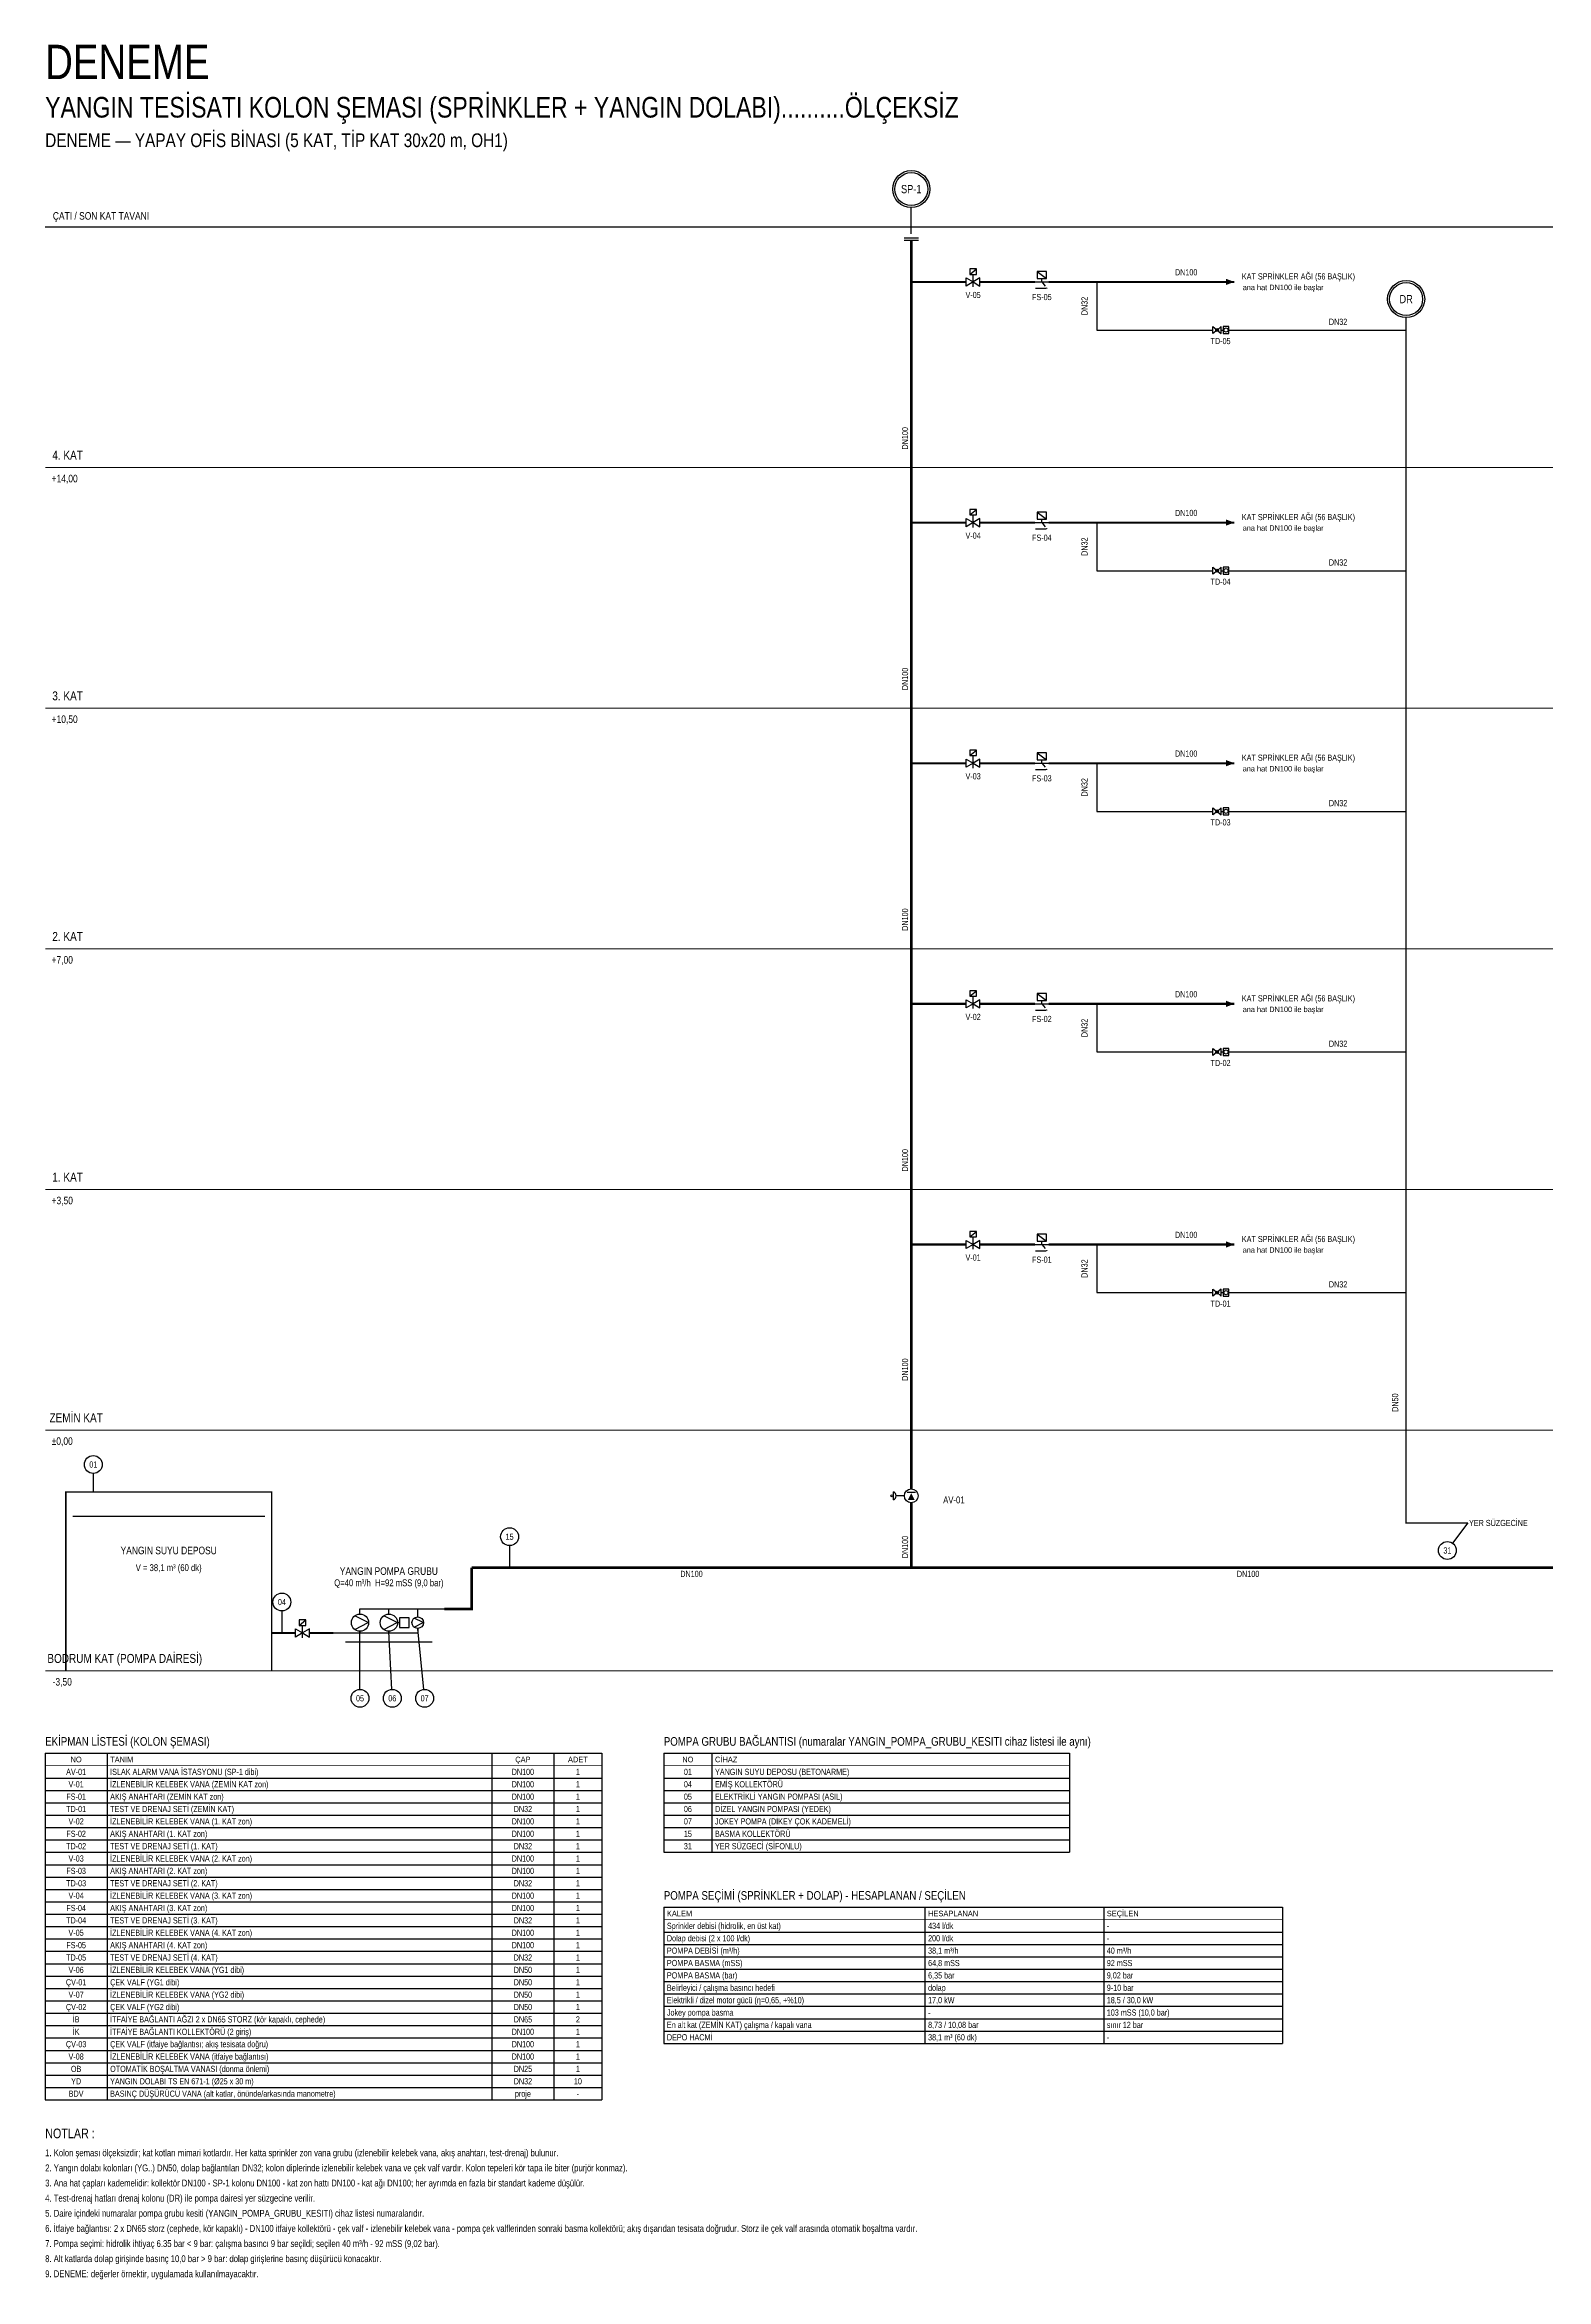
# Model space of a CAD drawing. Header units: centimetres. Extents: x -561 to 3950, y -1235 to 2015.
# Drawn here: x -561 to 1624, y -1235 to 2015 of the extents above; entities that cross this region are included whole.
import ezdxf
from ezdxf.enums import TextEntityAlignment as Align

# ---------------------------------------------------------------- set-up
doc = ezdxf.new("R2010")
doc.units = ezdxf.units.CM
doc.linetypes.add('DASHED', pattern=[1.524, 1.27, -0.254])
for name, color, linetype in [('ROTAS-YANGIN-ANA-BORU', 1, 'Continuous'), ('ROTAS-YANGIN-BASLIK', 7, 'Continuous'), ('ROTAS-YANGIN-DEPO', 5, 'Continuous'), ('ROTAS-YANGIN-DRENAJ', 8, 'DASHED'), ('ROTAS-YANGIN-NOT', 1, 'Continuous'), ('ROTAS-YANGIN-SEMA-BALON', 6, 'Continuous'), ('ROTAS-YANGIN-SEMA-CAP', 3, 'Continuous'), ('ROTAS-YANGIN-SEMA-KAT', 8, 'Continuous'), ('ROTAS-YANGIN-SEMA-KOT', 7, 'Continuous'), ('ROTAS-YANGIN-SEMA-NO', 1, 'Continuous'), ('ROTAS-YANGIN-SEMA-YAZI', 7, 'Continuous'), ('ROTAS-YANGIN-SEMBOL', 1, 'Continuous'), ('ROTAS-YANGIN-SPR-BORU', 140, 'Continuous'), ('ROTAS-YANGIN-TABLO', 7, 'Continuous')]:
    doc.layers.add(name, color=color, linetype=linetype)
doc.styles.add('ROTAS', font='arial.ttf')

# ---------------------------------------------------------------- blocks, each defined once
blk = doc.blocks.new('ROTAS-SMB-YANGIN-POMPA-SETI')
for p, q in [((-30, 9), (-30, 14.3)), ((-30, 14.3), (57.6, 14.3)), ((0, 9), (0, 14.3)), ((9, 0), (11, 0)), ((30, 6), (30, 14.3)), ((-57.6, -10.7), (30, -10.7)), ((-45, -20), (45, -20)), ((-30, -9), (-30, -10.7)), ((0, -9), (0, -10.7)), ((30, -6), (30, -10.7))]:
    blk.add_line(p, q)
for points in [[(-35.4, -7.2), (-21.45, 0), (-35.4, 7.2)], [(-5.4, -7.2), (8.55, 0), (-5.4, 7.2)], [(26.4, -4.8), (35.7, 0), (26.4, 4.8)]]:
    blk.add_lwpolyline(points)
blk.add_lwpolyline([(11, -5), (21, -5), (21, 5), (11, 5)], close=True)
for centre, radius in [((-30, 0), 9), ((0, 0), 9), ((30, 0), 6)]:
    blk.add_circle(centre, radius)
blk = doc.blocks.new('ROTAS-SMB-IZLENEBILIR-KELEBEK')
for p, q in [((-5, 11), (5, 19)), ((0, 7), (0, 11)), ((0, -7), (0, 7))]:
    blk.add_line(p, q)
for points in [[(-10, -6), (-10, 6), (0, 0)], [(-5, 11), (5, 11), (5, 19), (-5, 19)], [(10, -6), (10, 6), (0, 0)]]:
    blk.add_lwpolyline(points, close=True)
blk = doc.blocks.new('ROTAS-SMB-ISLAK-ALARM')
h = blk.add_hatch(color=256)
h.dxf.hatch_style = 1
h.paths.add_polyline_path([(-6, -5), (-6, 5), (4, 0)])
for p, q in [((-6, 26), (6, 26)), ((0, 10), (0, 22)), ((5, -6), (5, 6))]:
    blk.add_line(p, q)
for centre, radius in [((0, 0), 10), ((0, 28), 1.5)]:
    blk.add_circle(centre, radius)
blk.add_arc((0, 28), 6, 200, 340)
blk = doc.blocks.new('ROTAS-SMB-AKIS-ANAHTARI')
h = blk.add_hatch(color=256)
h.dxf.hatch_style = 1
h.paths.add_polyline_path([(9, -9), (5.8, -7.8), (5.8, -10.2)])
for p, q in [((-10, 0), (10, 0)), ((-7, 15), (7, 5)), ((0, 0), (0, 5)), ((0, 0), (5, -6)), ((-9, -9), (5.8, -9))]:
    blk.add_line(p, q)
blk.add_lwpolyline([(-7, 5), (7, 5), (7, 15), (-7, 15)], close=True)
blk = doc.blocks.new('ROTAS-SMB-AKIS-OKU')
h = blk.add_hatch(color=256)
h.dxf.hatch_style = 1
h.paths.add_polyline_path([(6, 0), (-6, 4.5), (-6, -4.5)])
blk = doc.blocks.new('ROTAS-SMB-TEST-DRENAJ')
h = blk.add_hatch(color=256)
h.dxf.hatch_style = 1
h.paths.add_polyline_path([(-3, 0), (-3.1, 0.6), (-3.4, 1.2), (-3.8, 1.6), (-4.4, 1.9), (-5, 2), (-5.6, 1.9), (-6.2, 1.6), (-6.6, 1.2), (-6.9, 0.6), (-7, 0), (-6.9, -0.6), (-6.6, -1.2), (-6.2, -1.6), (-5.6, -1.9), (-5, -2), (-4.4, -1.9), (-3.8, -1.6), (-3.4, -1.2), (-3.1, -0.6)])
blk.add_line((1, 0), (4, 0))
for points in [[(-11, -5), (-11, 5), (-5, 0)], [(1, -5), (1, 5), (-5, 0)], [(4, -5), (12, -5), (12, 5), (4, 5)]]:
    blk.add_lwpolyline(points, close=True)
for centre, radius in [((-5, 0), 2), ((8, 0), 3)]:
    blk.add_circle(centre, radius)
blk = doc.blocks.new('ROTAS-SMB-KOR-TAPA')
for p, q in [((0, -7), (0, 7)), ((2.5, -7), (2.5, 7))]:
    blk.add_line(p, q)
blk = doc.blocks.new('ROTAS-SMB-KOLON-NO')
for radius in [27, 24]:
    blk.add_circle((0, 0), radius)

msp = doc.modelspace()

# ---------------------------------------------------------------- linework, layer by layer
at = {"layer": 'ROTAS-YANGIN-ANA-BORU'}
for points, const_width in [([(20.64, -260), (60.64, -260), (60.64, -200)], 4), ([(60.64, -200), (700, -200)], 4), ([(700, -200), (1680, -200)], 4), ([(-230.64, -295), (-195.64, -295)], 3), ([(-175.64, -295), (-140.64, -295)], 3)]:
    msp.add_lwpolyline(points, dxfattribs=dict(at, const_width=const_width))
at = {"layer": 'ROTAS-YANGIN-DEPO'}
msp.add_lwpolyline([(-520, -125), (-240.64, -125)], dxfattribs=at)
at = {"layer": 'ROTAS-YANGIN-DRENAJ'}
for points in [[(970, 1600), (1138, 1600)], [(1162, 1600), (1420, 1600)], [(970, 1250), (1138, 1250)], [(1162, 1250), (1420, 1250)], [(970, 900), (1138, 900)], [(1162, 900), (1420, 900)], [(970, 550), (1138, 550)], [(1162, 550), (1420, 550)], [(970, 200), (1138, 200)], [(1162, 200), (1420, 200)]]:
    msp.add_lwpolyline(points, dxfattribs=at)
at = {"layer": 'ROTAS-YANGIN-DRENAJ', "const_width": 2}
msp.add_lwpolyline([(1420, 1600), (1420, -135), (1510, -135)], dxfattribs=at)
at = {"layer": 'ROTAS-YANGIN-SEMA-BALON'}
for points in [[(700, 1740), (700, 1778)], [(1420, 1580), (1420, 1618)], [(-490, -63), (-490, -90)], [(115.64, -168), (115.64, -200)], [(-215.64, -263), (-215.64, -295)], [(-9.281, -377.063), (-18, -289)], [(-102, -377), (-102, -293)], [(-55.669, -377.017), (-60, -293)]]:
    msp.add_lwpolyline(points, dxfattribs=at)
for centre in [(115.64, -155), (1480, -175), (-215.64, -250), (-102, -390), (-55, -390), (-8, -390)]:
    msp.add_circle(centre, 13, dxfattribs=at)
at = {"layer": 'ROTAS-YANGIN-SEMA-KAT'}
msp.add_lwpolyline([(-560, 1750), (3190, 1750)], dxfattribs=at)
at = {"layer": 'ROTAS-YANGIN-SEMA-KAT', "const_width": 1.5}
for points in [[(-560, 1400), (3190, 1400)], [(-560, 1050), (3190, 1050)], [(-560, 700), (3190, 700)], [(-560, 350), (3190, 350)], [(-560, 0), (3190, 0)], [(-560, -350), (3190, -350)]]:
    msp.add_lwpolyline(points, dxfattribs=at)
at = {"layer": 'ROTAS-YANGIN-SPR-BORU'}
for points, const_width in [([(700, 1670), (700, 1730)], 4), ([(700, 1320), (700, 1670)], 4), ([(700, 1670), (780, 1670)], 3), ([(800, 1670), (880, 1670)], 3), ([(900, 1670), (1170, 1670)], 3), ([(700, 970), (700, 1320)], 4), ([(700, 1320), (780, 1320)], 3), ([(800, 1320), (880, 1320)], 3), ([(900, 1320), (1170, 1320)], 3), ([(700, 620), (700, 970)], 4), ([(700, 970), (780, 970)], 3), ([(800, 970), (880, 970)], 3), ([(900, 970), (1170, 970)], 3), ([(700, 270), (700, 620)], 4), ([(700, 620), (780, 620)], 3), ([(800, 620), (880, 620)], 3), ([(900, 620), (1170, 620)], 3), ([(700, -10), (700, 270)], 4), ([(700, 270), (780, 270)], 3), ([(800, 270), (880, 270)], 3), ([(900, 270), (1170, 270)], 3), ([(700, -85.5), (700, -10)], 4), ([(700, -200), (700, -105.5)], 4)]:
    msp.add_lwpolyline(points, dxfattribs=dict(at, const_width=const_width))
for points in [[(970, 1670), (970, 1600)], [(970, 1320), (970, 1250)], [(970, 970), (970, 900)], [(970, 620), (970, 550)], [(970, 270), (970, 200)]]:
    msp.add_lwpolyline(points, dxfattribs=at)
at = {"layer": 'ROTAS-YANGIN-TABLO'}
for p, q in [((-560, -470), (-560, -974)), ((-470, -470), (-470, -974)), ((90, -470), (90, -974)), ((180, -470), (180, -974)), ((250, -470), (250, -974)), ((340, -470), (340, -614)), ((410, -470), (410, -614)), ((930, -470), (930, -614)), ((340, -694), (340, -892)), ((720, -694), (720, -892)), ((980, -694), (980, -892)), ((1240, -694), (1240, -892))]:
    msp.add_line(p, q, dxfattribs=at)
at = {"layer": 'ROTAS-YANGIN-TABLO', "const_width": 1}
for points in [[(-560, -488), (250, -488)], [(340, -488), (930, -488)], [(340, -712), (1240, -712)]]:
    msp.add_lwpolyline(points, dxfattribs=at)
at = {"layer": 'ROTAS-YANGIN-TABLO'}
for points in [[(-560, -470), (250, -470)], [(340, -470), (930, -470)], [(-560, -506), (250, -506)], [(340, -506), (930, -506)], [(-560, -524), (250, -524)], [(-560, -542), (250, -542)], [(340, -524), (930, -524)], [(340, -542), (930, -542)], [(-560, -560), (250, -560)], [(-560, -578), (250, -578)], [(340, -560), (930, -560)], [(340, -578), (930, -578)], [(-560, -596), (250, -596)], [(-560, -614), (250, -614)], [(340, -596), (930, -596)], [(340, -614), (930, -614)], [(-560, -632), (250, -632)], [(-560, -650), (250, -650)], [(-560, -668), (250, -668)], [(-560, -686), (250, -686)], [(-560, -704), (250, -704)], [(340, -694), (1240, -694)], [(-560, -722), (250, -722)], [(-560, -740), (250, -740)], [(340, -730), (1240, -730)], [(-560, -758), (250, -758)], [(-560, -776), (250, -776)], [(340, -748), (1240, -748)], [(340, -766), (1240, -766)], [(-560, -794), (250, -794)], [(-560, -812), (250, -812)], [(340, -784), (1240, -784)], [(340, -802), (1240, -802)], [(-560, -830), (250, -830)], [(340, -820), (1240, -820)], [(340, -838), (1240, -838)], [(-560, -848), (250, -848)], [(-560, -866), (250, -866)], [(340, -856), (1240, -856)], [(340, -874), (1240, -874)], [(-560, -884), (250, -884)], [(-560, -902), (250, -902)], [(340, -892), (1240, -892)], [(-560, -920), (250, -920)], [(-560, -938), (250, -938)], [(-560, -956), (250, -956)], [(-560, -974), (250, -974)]]:
    msp.add_lwpolyline(points, dxfattribs=at)

# ---------------------------------------------------------------- block references
at = {"layer": 'ROTAS-YANGIN-SEMBOL'}
for name, p in [('ROTAS-SMB-KOLON-NO', (700, 1805)), ('ROTAS-SMB-IZLENEBILIR-KELEBEK', (790, 1670)), ('ROTAS-SMB-AKIS-ANAHTARI', (890, 1670)), ('ROTAS-SMB-KOLON-NO', (1420, 1645)), ('ROTAS-SMB-TEST-DRENAJ', (1150, 1600)), ('ROTAS-SMB-IZLENEBILIR-KELEBEK', (790, 1320)), ('ROTAS-SMB-AKIS-ANAHTARI', (890, 1320)), ('ROTAS-SMB-TEST-DRENAJ', (1150, 1250)), ('ROTAS-SMB-IZLENEBILIR-KELEBEK', (790, 970)), ('ROTAS-SMB-AKIS-ANAHTARI', (890, 970)), ('ROTAS-SMB-TEST-DRENAJ', (1150, 900)), ('ROTAS-SMB-IZLENEBILIR-KELEBEK', (790, 620)), ('ROTAS-SMB-AKIS-ANAHTARI', (890, 620)), ('ROTAS-SMB-TEST-DRENAJ', (1150, 550)), ('ROTAS-SMB-IZLENEBILIR-KELEBEK', (790, 270)), ('ROTAS-SMB-AKIS-ANAHTARI', (890, 270)), ('ROTAS-SMB-TEST-DRENAJ', (1150, 200)), ('ROTAS-SMB-IZLENEBILIR-KELEBEK', (-185.64, -295))]:
    msp.add_blockref(name, p, dxfattribs=at)
at = {"layer": 'ROTAS-YANGIN-SEMBOL', "xscale": 1.5, "yscale": 1.5, "rotation": 90}
msp.add_blockref('ROTAS-SMB-KOR-TAPA', (700, 1730), dxfattribs=at)
at = {"layer": 'ROTAS-YANGIN-SEMBOL', "rotation": 90}
msp.add_blockref('ROTAS-SMB-ISLAK-ALARM', (700, -95.5), dxfattribs=at)
at = {"layer": 'ROTAS-YANGIN-SEMBOL', "xscale": 1.4, "yscale": 1.4}
msp.add_blockref('ROTAS-SMB-YANGIN-POMPA-SETI', (-60, -280), dxfattribs=at)

# ---------------------------------------------------------------- texts
at = {"layer": 'ROTAS-YANGIN-BASLIK', "style": 'ROTAS', "width": 0.8}
for s, height, p in [('DENEME', 50, (-560, 1950)), ('YANGIN TESİSATI KOLON ŞEMASI (SPRİNKLER + YANGIN DOLABI)..........ÖLÇEKSİZ', 30, (-560, 1900)), ('DENEME — YAPAY OFİS BİNASI (5 KAT, TİP KAT 30x20 m, OH1)', 20, (-560, 1860))]:
    msp.add_text(s, height=height, dxfattribs=at).set_placement(p, align=Align.BOTTOM_LEFT)
at = {"layer": 'ROTAS-YANGIN-NOT', "style": 'ROTAS', "width": 0.8}
for s, height, p in [('NOTLAR :', 14, (-560, -1034)), ('2. Yangın dolabı kolonları (YG..) DN50, dolap bağlantıları DN32; kolon diplerinde izlenebilir kelebek vana ve çek valf vardır. Kolon tepeleri kör tapa ile biter (purjör konmaz).', 10, (-560, -1081)), ('1. Kolon şeması ölçeksizdir; kat kotları mimari kotlardır. Her katta sprinkler zon vana grubu (izlenebilir kelebek vana, akış anahtarı, test-drenaj) bulunur.', 10, (-560, -1059)), ('3. Ana hat çapları kademelidir: kollektör DN100 - SP-1 kolonu DN100 - kat zon hattı DN100 - kat ağı DN100; her ayrımda en fazla bir standart kademe düşülür.', 10, (-560, -1103)), ('4. Test-drenaj hatları drenaj kolonu (DR) ile pompa dairesi yer süzgecine verilir.', 10, (-560, -1125)), ('5. Daire içindeki numaralar pompa grubu kesiti (YANGIN_POMPA_GRUBU_KESITI) cihaz listesi numaralarıdır.', 10, (-560, -1147)), ('6. İtfaiye bağlantısı: 2 x DN65 storz (cephede, kör kapaklı) - DN100 itfaiye kollektörü - çek valf - izlenebilir kelebek vana - pompa çek valflerinden sonraki basma kollektörü; akış dışarıdan tesisata doğrudur. Storz ile çek valf arasında otomatik boşaltma vardır.', 10, (-560, -1169)), ('8. Alt katlarda dolap girişinde basınç 10,0 bar > 9 bar: dolap girişlerine basınç düşürücü konacaktır.', 10, (-560, -1213)), ('7. Pompa seçimi: hidrolik ihtiyaç 6.35 bar < 9 bar: çalışma basıncı 9 bar seçildi; seçilen 40 m³/h - 92 mSS (9,02 bar).', 10, (-560, -1191)), ('9. DENEME: değerler örnektir, uygulamada kullanılmayacaktır.', 10, (-560, -1235))]:
    msp.add_text(s, height=height, dxfattribs=at).set_placement(p, align=Align.BOTTOM_LEFT)
at = {"layer": 'ROTAS-YANGIN-SEMA-BALON', "style": 'ROTAS', "width": 0.8}
for s, p in [('01', (-490, -50)), ('15', (115.64, -155)), ('31', (1480, -175)), ('04', (-215.64, -250)), ('05', (-102, -390)), ('06', (-55, -390)), ('07', (-8, -390))]:
    msp.add_text(s, height=9, dxfattribs=at).set_placement(p, align=Align.MIDDLE_CENTER)
at = {"layer": 'ROTAS-YANGIN-SEMA-NO', "style": 'ROTAS', "width": 0.8}
for s, p in [('SP-1', (700, 1805)), ('DR', (1420, 1645))]:
    msp.add_text(s, height=12, dxfattribs=at).set_placement(p, align=Align.MIDDLE_CENTER)
at = {"layer": 'ROTAS-YANGIN-TABLO', "style": 'ROTAS', "width": 0.8}
for s, p in [('EKİPMAN LİSTESİ (KOLON ŞEMASI)', (-560, -462.8)), ('POMPA GRUBU BAĞLANTISI (numaralar YANGIN_POMPA_GRUBU_KESITI cihaz listesi ile aynı)', (340, -462.8)), ('POMPA SEÇİMİ (SPRİNKLER + DOLAP) - HESAPLANAN / SEÇİLEN', (340, -686.8))]:
    msp.add_text(s, height=12.6, dxfattribs=at).set_placement(p, align=Align.BOTTOM_LEFT)
for s, height, p in [('NO', 8.1, (-515, -479)), ('ÇAP', 8.1, (135, -479)), ('ADET', 8.1, (215, -479)), ('NO', 8.1, (375, -479)), ('AV-01', 9, (-515, -497)), ('V-01', 9, (-515, -515)), ('DN100', 9, (135, -497)), ('DN100', 9, (135, -515)), ('1', 9, (215, -497)), ('1', 9, (215, -515)), ('01', 9, (375, -497)), ('04', 9, (375, -515)), ('TD-01', 9, (-515, -551)), ('FS-01', 9, (-515, -533)), ('DN100', 9, (135, -533)), ('DN32', 9, (135, -551)), ('1', 9, (215, -533)), ('1', 9, (215, -551)), ('05', 9, (375, -533)), ('06', 9, (375, -551)), ('FS-02', 9, (-515, -587)), ('V-02', 9, (-515, -569)), ('DN100', 9, (135, -569)), ('DN100', 9, (135, -587)), ('1', 9, (215, -569)), ('1', 9, (215, -587)), ('07', 9, (375, -569)), ('15', 9, (375, -587)), ('TD-02', 9, (-515, -605)), ('DN32', 9, (135, -605)), ('1', 9, (215, -605)), ('31', 9, (375, -605)), ('FS-03', 9, (-515, -641)), ('V-03', 9, (-515, -623)), ('DN100', 9, (135, -623)), ('DN100', 9, (135, -641)), ('1', 9, (215, -623)), ('1', 9, (215, -641)), ('TD-03', 9, (-515, -659)), ('V-04', 9, (-515, -677)), ('DN100', 9, (135, -677)), ('DN32', 9, (135, -659)), ('1', 9, (215, -659)), ('1', 9, (215, -677)), ('TD-04', 9, (-515, -713)), ('FS-04', 9, (-515, -695)), ('DN100', 9, (135, -695)), ('DN32', 9, (135, -713)), ('1', 9, (215, -695)), ('1', 9, (215, -713)), ('FS-05', 9, (-515, -749)), ('V-05', 9, (-515, -731)), ('DN100', 9, (135, -731)), ('DN100', 9, (135, -749)), ('1', 9, (215, -731)), ('1', 9, (215, -749)), ('TD-05', 9, (-515, -767)), ('DN32', 9, (135, -767)), ('1', 9, (215, -767)), ('ÇV-01', 9, (-515, -803)), ('V-06', 9, (-515, -785)), ('DN50', 9, (135, -785)), ('DN50', 9, (135, -803)), ('1', 9, (215, -785)), ('1', 9, (215, -803)), ('ÇV-02', 9, (-515, -839)), ('V-07', 9, (-515, -821)), ('DN50', 9, (135, -821)), ('DN50', 9, (135, -839)), ('1', 9, (215, -821)), ('1', 9, (215, -839)), ('İB', 9, (-515, -857)), ('İK', 9, (-515, -875)), ('DN100', 9, (135, -875)), ('DN65', 9, (135, -857)), ('2', 9, (215, -857)), ('1', 9, (215, -875)), ('ÇV-03', 9, (-515, -893)), ('V-08', 9, (-515, -911)), ('DN100', 9, (135, -893)), ('DN100', 9, (135, -911)), ('1', 9, (215, -893)), ('1', 9, (215, -911)), ('OB', 9, (-515, -929)), ('YD', 9, (-515, -947)), ('DN25', 9, (135, -929)), ('DN32', 9, (135, -947)), ('10', 9, (215, -947)), ('1', 9, (215, -929)), ('BDV', 9, (-515, -965)), ('proje', 9, (135, -965)), ('-', 9, (215, -965))]:
    msp.add_text(s, height=height, dxfattribs=at).set_placement(p, align=Align.MIDDLE_CENTER)
for s, height, p in [('TANIM', 8.1, (-465.5, -479)), ('CİHAZ', 8.1, (414.5, -479)), ('ISLAK ALARM VANA İSTASYONU (SP-1 dibi)', 9, (-465.5, -497)), ('İZLENEBİLİR KELEBEK VANA (ZEMİN KAT zon)', 9, (-465.5, -515)), ('YANGIN SUYU DEPOSU (BETONARME)', 9, (414.5, -497)), ('EMİŞ KOLLEKTÖRÜ', 9, (414.5, -515)), ('AKIŞ ANAHTARI (ZEMİN KAT zon)', 9, (-465.5, -533)), ('TEST VE DRENAJ SETİ (ZEMİN KAT)', 9, (-465.5, -551)), ('ELEKTRİKLİ YANGIN POMPASI (ASIL)', 9, (414.5, -533)), ('DİZEL YANGIN POMPASI (YEDEK)', 9, (414.5, -551)), ('AKIŞ ANAHTARI (1. KAT zon)', 9, (-465.5, -587)), ('İZLENEBİLİR KELEBEK VANA (1. KAT zon)', 9, (-465.5, -569)), ('JOKEY POMPA (DİKEY ÇOK KADEMELİ)', 9, (414.5, -569)), ('BASMA KOLLEKTÖRÜ', 9, (414.5, -587)), ('TEST VE DRENAJ SETİ (1. KAT)', 9, (-465.5, -605)), ('İZLENEBİLİR KELEBEK VANA (2. KAT zon)', 9, (-465.5, -623)), ('YER SÜZGECİ (SİFONLU)', 9, (414.5, -605)), ('AKIŞ ANAHTARI (2. KAT zon)', 9, (-465.5, -641)), ('TEST VE DRENAJ SETİ (2. KAT)', 9, (-465.5, -659)), ('İZLENEBİLİR KELEBEK VANA (3. KAT zon)', 9, (-465.5, -677)), ('AKIŞ ANAHTARI (3. KAT zon)', 9, (-465.5, -695)), ('TEST VE DRENAJ SETİ (3. KAT)', 9, (-465.5, -713)), ('KALEM', 8.1, (344.5, -703)), ('HESAPLANAN', 8.1, (724.5, -703)), ('SEÇİLEN', 8.1, (984.5, -703)), ('AKIŞ ANAHTARI (4. KAT zon)', 9, (-465.5, -749)), ('İZLENEBİLİR KELEBEK VANA (4. KAT zon)', 9, (-465.5, -731)), ('Sprinkler debisi (hidrolik, en üst kat)', 9, (344.5, -721)), ('Dolap debisi (2 x 100 l/dk)', 9, (344.5, -739)), ('434 l/dk', 9, (724.5, -721)), ('200 l/dk', 9, (724.5, -739)), ('-', 9, (984.5, -721)), ('-', 9, (984.5, -739)), ('TEST VE DRENAJ SETİ (4. KAT)', 9, (-465.5, -767)), ('İZLENEBİLİR KELEBEK VANA (YG1 dibi)', 9, (-465.5, -785)), ('POMPA DEBİSİ (m³/h)', 9, (344.5, -757)), ('POMPA BASMA (mSS)', 9, (344.5, -775)), ('38,1 m³/h', 9, (724.5, -757)), ('64,8 mSS', 9, (724.5, -775)), ('40 m³/h', 9, (984.5, -757)), ('92 mSS', 9, (984.5, -775)), ('ÇEK VALF (YG1 dibi)', 9, (-465.5, -803)), ('POMPA BASMA (bar)', 9, (344.5, -793)), ('Belirleyici / çalışma basıncı hedefi', 9, (344.5, -811)), ('dolap', 9, (724.5, -811)), ('6,35 bar', 9, (724.5, -793)), ('9,02 bar', 9, (984.5, -793)), ('9-10 bar', 9, (984.5, -811)), ('ÇEK VALF (YG2 dibi)', 9, (-465.5, -839)), ('İZLENEBİLİR KELEBEK VANA (YG2 dibi)', 9, (-465.5, -821)), ('Jokey pompa basma', 9, (344.5, -847)), ('Elektrikli / dizel motor gücü (η=0,65, +%10)', 9, (344.5, -829)), ('17,0 kW', 9, (724.5, -829)), ('18,5 / 30,0 kW', 9, (984.5, -829)), ('103 mSS (10,0 bar)', 9, (984.5, -847)), ('İTFAİYE BAĞLANTI AĞZI 2 x DN65 STORZ (kör kapaklı, cephede)', 9, (-465.5, -857)), ('İTFAİYE BAĞLANTI KOLLEKTÖRÜ (2 giriş)', 9, (-465.5, -875)), ('En alt kat (ZEMİN KAT) çalışma / kapalı vana', 9, (344.5, -865)), ('DEPO HACMİ', 9, (344.5, -883)), ('8,73 / 10,08 bar', 9, (724.5, -865)), ('-', 9, (724.5, -847)), ('sınır 12 bar', 9, (984.5, -865)), ('ÇEK VALF (itfaiye bağlantısı; akış tesisata doğru)', 9, (-465.5, -893)), ('İZLENEBİLİR KELEBEK VANA (itfaiye bağlantısı)', 9, (-465.5, -911)), ('38,1 m³ (60 dk)', 9, (724.5, -883)), ('-', 9, (984.5, -883)), ('YANGIN DOLABI TS EN 671-1 (Ø25 x 30 m)', 9, (-465.5, -947)), ('OTOMATİK BOŞALTMA VANASI (donma önlemi)', 9, (-465.5, -929)), ('BASINÇ DÜŞÜRÜCÜ VANA (alt katlar, önünde/arkasında manometre)', 9, (-465.5, -965))]:
    msp.add_text(s, height=height, dxfattribs=at).set_placement(p, align=Align.MIDDLE_LEFT)

# ---------------------------------------------------------------- wipeouts: each hides what was drawn before it
msp.add_wipeout([(744, -108.25), (780, -108.25), (780, -94.75), (744, -94.75)])

# ---------------------------------------------------------------- next in the draw order: texts
at = {"layer": 'ROTAS-YANGIN-SEMA-NO', "style": 'ROTAS', "width": 0.8}
msp.add_text('AV-01', height=10, dxfattribs=at).set_placement((762, -101.5), align=Align.MIDDLE_CENTER)

# ---------------------------------------------------------------- next in the draw order: wipeouts: each hides what was drawn before it
for points in [[(-555, 1758.575), (-402.76, 1758.575), (-402.76, 1773.425), (-555, 1773.425)], [(1083.8, 1677.925), (1116.2, 1677.925), (1116.2, 1690.075), (1083.8, 1690.075)], [(1178, 1671.925), (1348.64, 1671.925), (1348.64, 1684.075), (1178, 1684.075)], [(776.68, 1644.925), (803.32, 1644.925), (803.32, 1657.075), (776.68, 1657.075)], [(873.8, 1641.925), (906.2, 1641.925), (906.2, 1654.075), (873.8, 1654.075)], [(945.925, 1621.68), (958.075, 1621.68), (958.075, 1648.32), (945.925, 1648.32)], [(1307.68, 1605.925), (1334.32, 1605.925), (1334.32, 1618.075), (1307.68, 1618.075)], [(1133.8, 1577.925), (1166.2, 1577.925), (1166.2, 1590.075), (1133.8, 1590.075)], [(684.85, 1426.3), (697, 1426.3), (697, 1458.7), (684.85, 1458.7)], [(-555, 1409.225), (-499.88, 1409.225), (-499.88, 1426.775), (-555, 1426.775)], [(-555, 1376.575), (-508.36, 1376.575), (-508.36, 1391.425), (-555, 1391.425)], [(1083.8, 1327.925), (1116.2, 1327.925), (1116.2, 1340.075), (1083.8, 1340.075)], [(1178, 1321.925), (1348.64, 1321.925), (1348.64, 1334.075), (1178, 1334.075)], [(776.68, 1294.925), (803.32, 1294.925), (803.32, 1307.075), (776.68, 1307.075)], [(873.8, 1291.925), (906.2, 1291.925), (906.2, 1304.075), (873.8, 1304.075)], [(945.925, 1271.68), (958.075, 1271.68), (958.075, 1298.32), (945.925, 1298.32)], [(1307.68, 1255.925), (1334.32, 1255.925), (1334.32, 1268.075), (1307.68, 1268.075)], [(1133.8, 1227.925), (1166.2, 1227.925), (1166.2, 1240.075), (1133.8, 1240.075)], [(684.85, 1076.3), (697, 1076.3), (697, 1108.7), (684.85, 1108.7)], [(-555, 1059.225), (-499.88, 1059.225), (-499.88, 1076.775), (-555, 1076.775)], [(-555, 1026.575), (-508.36, 1026.575), (-508.36, 1041.425), (-555, 1041.425)], [(1083.8, 977.925), (1116.2, 977.925), (1116.2, 990.075), (1083.8, 990.075)], [(1178, 971.925), (1348.64, 971.925), (1348.64, 984.075), (1178, 984.075)], [(776.68, 944.925), (803.32, 944.925), (803.32, 957.075), (776.68, 957.075)], [(873.8, 941.925), (906.2, 941.925), (906.2, 954.075), (873.8, 954.075)], [(945.925, 921.68), (958.075, 921.68), (958.075, 948.32), (945.925, 948.32)], [(1307.68, 905.925), (1334.32, 905.925), (1334.32, 918.075), (1307.68, 918.075)], [(1133.8, 877.925), (1166.2, 877.925), (1166.2, 890.075), (1133.8, 890.075)], [(684.85, 726.3), (697, 726.3), (697, 758.7), (684.85, 758.7)], [(-555, 709.225), (-499.88, 709.225), (-499.88, 726.775), (-555, 726.775)], [(-555, 676.575), (-515.4, 676.575), (-515.4, 691.425), (-555, 691.425)], [(1083.8, 627.925), (1116.2, 627.925), (1116.2, 640.075), (1083.8, 640.075)], [(1178, 621.925), (1348.64, 621.925), (1348.64, 634.075), (1178, 634.075)], [(776.68, 594.925), (803.32, 594.925), (803.32, 607.075), (776.68, 607.075)], [(873.8, 591.925), (906.2, 591.925), (906.2, 604.075), (873.8, 604.075)], [(945.925, 571.68), (958.075, 571.68), (958.075, 598.32), (945.925, 598.32)], [(1307.68, 555.925), (1334.32, 555.925), (1334.32, 568.075), (1307.68, 568.075)], [(1133.8, 527.925), (1166.2, 527.925), (1166.2, 540.075), (1133.8, 540.075)], [(684.85, 376.3), (697, 376.3), (697, 408.7), (684.85, 408.7)], [(-555, 359.225), (-499.88, 359.225), (-499.88, 376.775), (-555, 376.775)], [(-555, 326.575), (-515.4, 326.575), (-515.4, 341.425), (-555, 341.425)], [(1083.8, 277.925), (1116.2, 277.925), (1116.2, 290.075), (1083.8, 290.075)], [(1178, 271.925), (1348.64, 271.925), (1348.64, 284.075), (1178, 284.075)], [(776.68, 244.925), (803.32, 244.925), (803.32, 257.075), (776.68, 257.075)], [(873.8, 241.925), (906.2, 241.925), (906.2, 254.075), (873.8, 254.075)], [(945.925, 221.68), (958.075, 221.68), (958.075, 248.32), (945.925, 248.32)], [(1307.68, 205.925), (1334.32, 205.925), (1334.32, 218.075), (1307.68, 218.075)], [(1133.8, 177.925), (1166.2, 177.925), (1166.2, 190.075), (1133.8, 190.075)], [(684.85, 71.8), (697, 71.8), (697, 104.2), (684.85, 104.2)], [(1397.925, 26.68), (1410.075, 26.68), (1410.075, 53.32), (1397.925, 53.32)], [(-555, 9.225), (-474.92, 9.225), (-474.92, 26.775), (-555, 26.775)], [(-555, -23.425), (-515.4, -23.425), (-515.4, -8.575), (-555, -8.575)], [(1515, -141.075), (1593.48, -141.075), (1593.48, -128.925), (1515, -128.925)], [(684.85, -186.2), (697, -186.2), (697, -153.8), (684.85, -153.8)], [(-125.56, -212.425), (5.56, -212.425), (5.56, -197.575), (-125.56, -197.575)], [(364.12, -215.15), (396.52, -215.15), (396.52, -203), (364.12, -203)], [(1173.8, -215.15), (1206.2, -215.15), (1206.2, -203), (1173.8, -203)], [(-555, -340.775), (-333.48, -340.775), (-333.48, -323.225), (-555, -323.225)]]:
    msp.add_wipeout(points)

# ---------------------------------------------------------------- next in the draw order: linework, layer by layer
at = {"layer": 'ROTAS-YANGIN-SEMA-BALON'}
msp.add_lwpolyline([(1487.8, -164.6), (1510, -135)], dxfattribs=at)
msp.add_circle((-490, -50), 13, dxfattribs=at)

# ---------------------------------------------------------------- next in the draw order: texts
at = {"layer": 'ROTAS-YANGIN-SEMA-CAP', "style": 'ROTAS', "width": 0.8}
for s, p in [('DN100', (1100, 1684)), ('DN32', (1321, 1612)), ('DN100', (1100, 1334)), ('DN32', (1321, 1262)), ('DN100', (1100, 984)), ('DN32', (1321, 912)), ('DN100', (1100, 634)), ('DN32', (1321, 562)), ('DN100', (1100, 284)), ('DN32', (1321, 212)), ('DN100', (380.32, -209.075)), ('DN100', (1190, -209.075))]:
    msp.add_text(s, height=9, dxfattribs=at).set_placement(p, align=Align.MIDDLE_CENTER)
for s, p in [('DN32', (952, 1635)), ('DN100', (690.925, 1442.5)), ('DN32', (952, 1285)), ('DN100', (690.925, 1092.5)), ('DN32', (952, 935)), ('DN100', (690.925, 742.5)), ('DN32', (952, 585)), ('DN100', (690.925, 392.5)), ('DN32', (952, 235)), ('DN100', (690.925, 88)), ('DN50', (1404, 40)), ('DN100', (690.925, -170))]:
    msp.add_text(s, height=9, rotation=90, dxfattribs=at).set_placement(p, align=Align.MIDDLE_CENTER)
at = {"layer": 'ROTAS-YANGIN-SEMA-KOT', "style": 'ROTAS', "width": 0.8}
for s, height, p in [('ÇATI / SON KAT TAVANI', 11, (-478.88, 1766)), ('4. KAT', 13, (-527.44, 1418)), ('+14,00', 11, (-531.68, 1384)), ('3. KAT', 13, (-527.44, 1068)), ('+10,50', 11, (-531.68, 1034)), ('2. KAT', 13, (-527.44, 718)), ('+7,00', 11, (-535.2, 684)), ('1. KAT', 13, (-527.44, 368)), ('+3,50', 11, (-535.2, 334)), ('ZEMİN KAT', 13, (-514.96, 18)), ('±0,00', 11, (-535.2, -16)), ('BODRUM KAT (POMPA DAİRESİ)', 13, (-444.24, -332))]:
    msp.add_text(s, height=height, dxfattribs=at).set_placement(p, align=Align.MIDDLE_CENTER)
at = {"layer": 'ROTAS-YANGIN-SEMA-NO', "style": 'ROTAS', "width": 0.8}
for s, p in [('V-05', (790, 1651)), ('FS-05', (890, 1648)), ('TD-05', (1150, 1584)), ('V-04', (790, 1301)), ('FS-04', (890, 1298)), ('TD-04', (1150, 1234)), ('V-03', (790, 951)), ('FS-03', (890, 948)), ('TD-03', (1150, 884)), ('V-02', (790, 601)), ('FS-02', (890, 598)), ('TD-02', (1150, 534)), ('V-01', (790, 251)), ('FS-01', (890, 248)), ('TD-01', (1150, 184))]:
    msp.add_text(s, height=9, dxfattribs=at).set_placement(p, align=Align.MIDDLE_CENTER)
at = {"layer": 'ROTAS-YANGIN-SEMA-YAZI', "style": 'ROTAS', "width": 0.8}
for s, height, p in [('KAT SPRİNKLER AĞI (56 BAŞLIK)', 9, (1263.32, 1678)), ('KAT SPRİNKLER AĞI (56 BAŞLIK)', 9, (1263.32, 1328)), ('KAT SPRİNKLER AĞI (56 BAŞLIK)', 9, (1263.32, 978)), ('KAT SPRİNKLER AĞI (56 BAŞLIK)', 9, (1263.32, 628)), ('KAT SPRİNKLER AĞI (56 BAŞLIK)', 9, (1263.32, 278)), ('YER SÜZGECİNE', 9, (1554.24, -135)), ('YANGIN POMPA GRUBU', 11, (-60, -205))]:
    msp.add_text(s, height=height, dxfattribs=at).set_placement(p, align=Align.MIDDLE_CENTER)

# ---------------------------------------------------------------- next in the draw order: wipeouts: each hides what was drawn before it
for points in [[(1178, 1656.6), (1304.08, 1656.6), (1304.08, 1667.4), (1178, 1667.4)], [(1178, 1306.6), (1304.08, 1306.6), (1304.08, 1317.4), (1178, 1317.4)], [(1178, 956.6), (1304.08, 956.6), (1304.08, 967.4), (1178, 967.4)], [(1178, 606.6), (1304.08, 606.6), (1304.08, 617.4), (1178, 617.4)], [(1178, 256.6), (1304.08, 256.6), (1304.08, 267.4), (1178, 267.4)], [(-154.8, -228.75), (34.8, -228.75), (34.8, -215.25), (-154.8, -215.25)], [(-555, -373.425), (-515.4, -373.425), (-515.4, -358.575), (-555, -358.575)]]:
    msp.add_wipeout(points)

# ---------------------------------------------------------------- next in the draw order: linework, layer by layer
at = {"layer": 'ROTAS-YANGIN-DEPO', "const_width": 2}
msp.add_lwpolyline([(-530, -350), (-530, -90), (-230.64, -90), (-230.64, -350)], dxfattribs=at)

# ---------------------------------------------------------------- next in the draw order: block references
at = {"layer": 'ROTAS-YANGIN-SEMBOL'}
for p in [(1164, 1670), (1164, 1320), (1164, 970), (1164, 620), (1164, 270)]:
    msp.add_blockref('ROTAS-SMB-AKIS-OKU', p, dxfattribs=at)

# ---------------------------------------------------------------- next in the draw order: texts
at = {"layer": 'ROTAS-YANGIN-SEMA-KOT', "style": 'ROTAS', "width": 0.8}
msp.add_text('-3,50', height=11, dxfattribs=at).set_placement((-535.2, -366), align=Align.MIDDLE_CENTER)
at = {"layer": 'ROTAS-YANGIN-SEMA-YAZI', "style": 'ROTAS', "width": 0.8}
for s, height, p in [('ana hat DN100 ile başlar', 8, (1241.04, 1662)), ('ana hat DN100 ile başlar', 8, (1241.04, 1312)), ('ana hat DN100 ile başlar', 8, (1241.04, 962)), ('ana hat DN100 ile başlar', 8, (1241.04, 612)), ('ana hat DN100 ile başlar', 8, (1241.04, 262)), ('Q=40 m³/h  H=92 mSS (9,0 bar)', 10, (-60, -222))]:
    msp.add_text(s, height=height, dxfattribs=at).set_placement(p, align=Align.MIDDLE_CENTER)

# ---------------------------------------------------------------- next in the draw order: wipeouts: each hides what was drawn before it
msp.add_wipeout([(-445.88, -182.425), (-314.76, -182.425), (-314.76, -167.575), (-445.88, -167.575)])

# ---------------------------------------------------------------- next in the draw order: texts
at = {"layer": 'ROTAS-YANGIN-DEPO', "style": 'ROTAS', "width": 0.8}
msp.add_text('YANGIN SUYU DEPOSU', height=11, dxfattribs=at).set_placement((-380.32, -175), align=Align.MIDDLE_CENTER)

# ---------------------------------------------------------------- next in the draw order: wipeouts: each hides what was drawn before it
msp.add_wipeout([(-443.12, -206.75), (-317.52, -206.75), (-317.52, -193.25), (-443.12, -193.25)])

# ---------------------------------------------------------------- next in the draw order: texts
msp.add_text('V = 38,1 m³ (60 dk)', height=10, dxfattribs=at).set_placement((-380.32, -200), align=Align.MIDDLE_CENTER)

doc.saveas('drawing.dxf')
